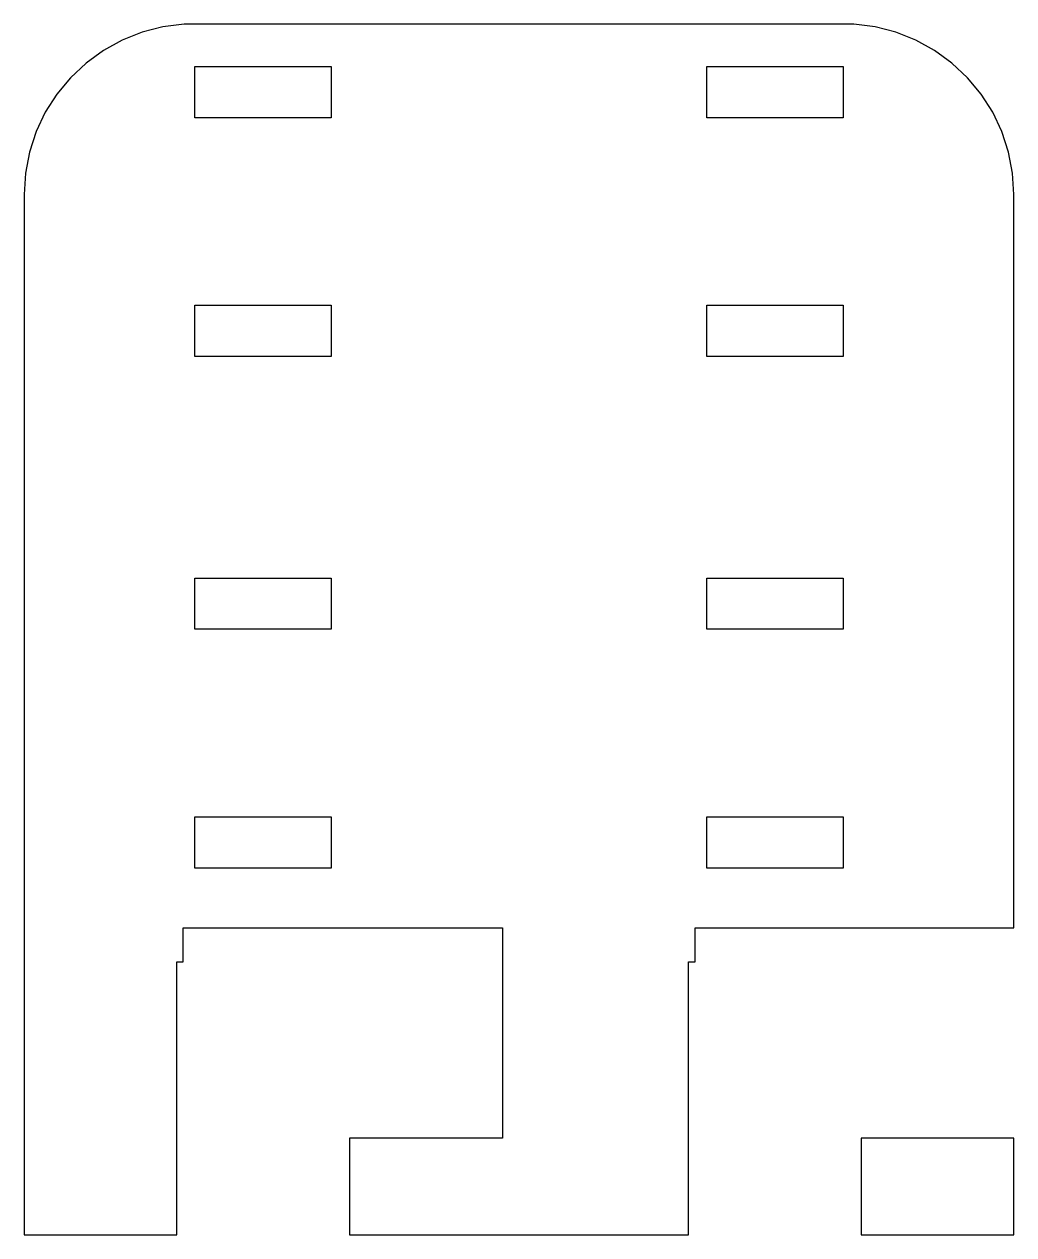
# Model space of a CAD drawing. Header units: metres. Extents: x -14.5 to 14.5, y 0 to 35.5.
import ezdxf

# ---------------------------------------------------------------- set-up
doc = ezdxf.new("R2010")
doc.units = ezdxf.units.M

msp = doc.modelspace()

# ---------------------------------------------------------------- linework, layer by layer
for p, q in [((-9.81395, 35.4901), (-10.4369, 35.4114)), ((9.81395, 35.4901), (-9.81395, 35.4901)), ((10.4369, 35.4114), (9.81395, 35.4901)), ((-11.0451, 35.2553), (-11.6289, 35.0241)), ((-10.4369, 35.4114), (-11.0451, 35.2553)), ((11.0451, 35.2553), (10.4369, 35.4114)), ((11.6289, 35.0241), (11.0451, 35.2553)), ((-11.6289, 35.0241), (-12.1791, 34.7216)), ((12.1791, 34.7216), (11.6289, 35.0241)), ((-12.1791, 34.7216), (-12.6871, 34.3526)), ((12.6871, 34.3526), (12.1791, 34.7216)), ((-12.6871, 34.3526), (-13.1448, 33.9227)), ((-9.5, 32.75), (-9.5, 34.25)), ((-9.5, 34.25), (-5.5, 34.25)), ((-5.5, 34.25), (-5.5, 32.75)), ((5.5, 32.75), (5.5, 34.25)), ((5.5, 34.25), (9.5, 34.25)), ((9.5, 34.25), (9.5, 32.75)), ((13.1448, 33.9227), (12.6871, 34.3526)), ((-13.1448, 33.9227), (-13.5451, 33.4389)), ((13.5451, 33.4389), (13.1448, 33.9227)), ((-13.5451, 33.4389), (-13.8815, 32.9088)), ((13.8815, 32.9088), (13.5451, 33.4389)), ((-13.8815, 32.9088), (-14.1489, 32.3406)), ((-5.5, 32.75), (-9.5, 32.75)), ((9.5, 32.75), (5.5, 32.75)), ((14.1489, 32.3406), (13.8815, 32.9088)), ((-14.1489, 32.3406), (-14.3429, 31.7434)), ((14.3429, 31.7434), (14.1489, 32.3406)), ((-14.3429, 31.7434), (-14.4606, 31.1267)), ((14.4606, 31.1267), (14.3429, 31.7434)), ((-14.4606, 31.1267), (-14.5, 30.5)), ((14.5, 30.5), (14.4606, 31.1267)), ((-14.5, 30.5), (-14.5, 0)), ((14.5, 9), (14.5, 30.5)), ((-9.5, 27.25), (-5.5, 27.25)), ((-9.5, 25.75), (-9.5, 27.25)), ((-5.5, 27.25), (-5.5, 25.75)), ((5.5, 25.75), (5.5, 27.25)), ((5.5, 27.25), (9.5, 27.25)), ((9.5, 27.25), (9.5, 25.75)), ((-5.5, 25.75), (-9.5, 25.75)), ((9.5, 25.75), (5.5, 25.75)), ((-9.5, 17.75), (-9.5, 19.25)), ((-9.5, 19.25), (-5.5, 19.25)), ((-5.5, 19.25), (-5.5, 17.75)), ((5.5, 17.75), (5.5, 19.25)), ((5.5, 19.25), (9.5, 19.25)), ((9.5, 19.25), (9.5, 17.75)), ((-5.5, 17.75), (-9.5, 17.75)), ((9.5, 17.75), (5.5, 17.75)), ((-9.5, 10.75), (-9.5, 12.25)), ((-9.5, 12.25), (-5.5, 12.25)), ((-5.5, 12.25), (-5.5, 10.75)), ((5.5, 10.75), (5.5, 12.25)), ((5.5, 12.25), (9.5, 12.25)), ((9.5, 12.25), (9.5, 10.75)), ((-5.5, 10.75), (-9.5, 10.75)), ((9.5, 10.75), (5.5, 10.75)), ((-9.83968, 8), (-9.83968, 9)), ((-9.83968, 9), (-0.48093, 9)), ((-0.48093, 9), (-0.48093, 2.82999)), ((5.16031, 8), (5.16031, 9)), ((5.16031, 9), (14.5, 9)), ((-10.0307, 8), (-9.83968, 8)), ((-10.0307, 0), (-10.0307, 8)), ((4.96927, 0), (4.96927, 8)), ((4.96927, 8), (5.16031, 8)), ((-0.48093, 2.82999), (-4.96927, 2.82999)), ((-4.96927, 2.82999), (-4.96927, 0)), ((14.5, 2.82999), (10.0307, 2.82999)), ((10.0307, 2.82999), (10.0307, 0)), ((14.5, 0), (14.5, 2.82999)), ((-14.5, 0), (-10.0307, 0)), ((-4.96927, 0), (4.96927, 0)), ((10.0307, 0), (14.5, 0))]:
    msp.add_line(p, q)

doc.saveas('drawing.dxf')
